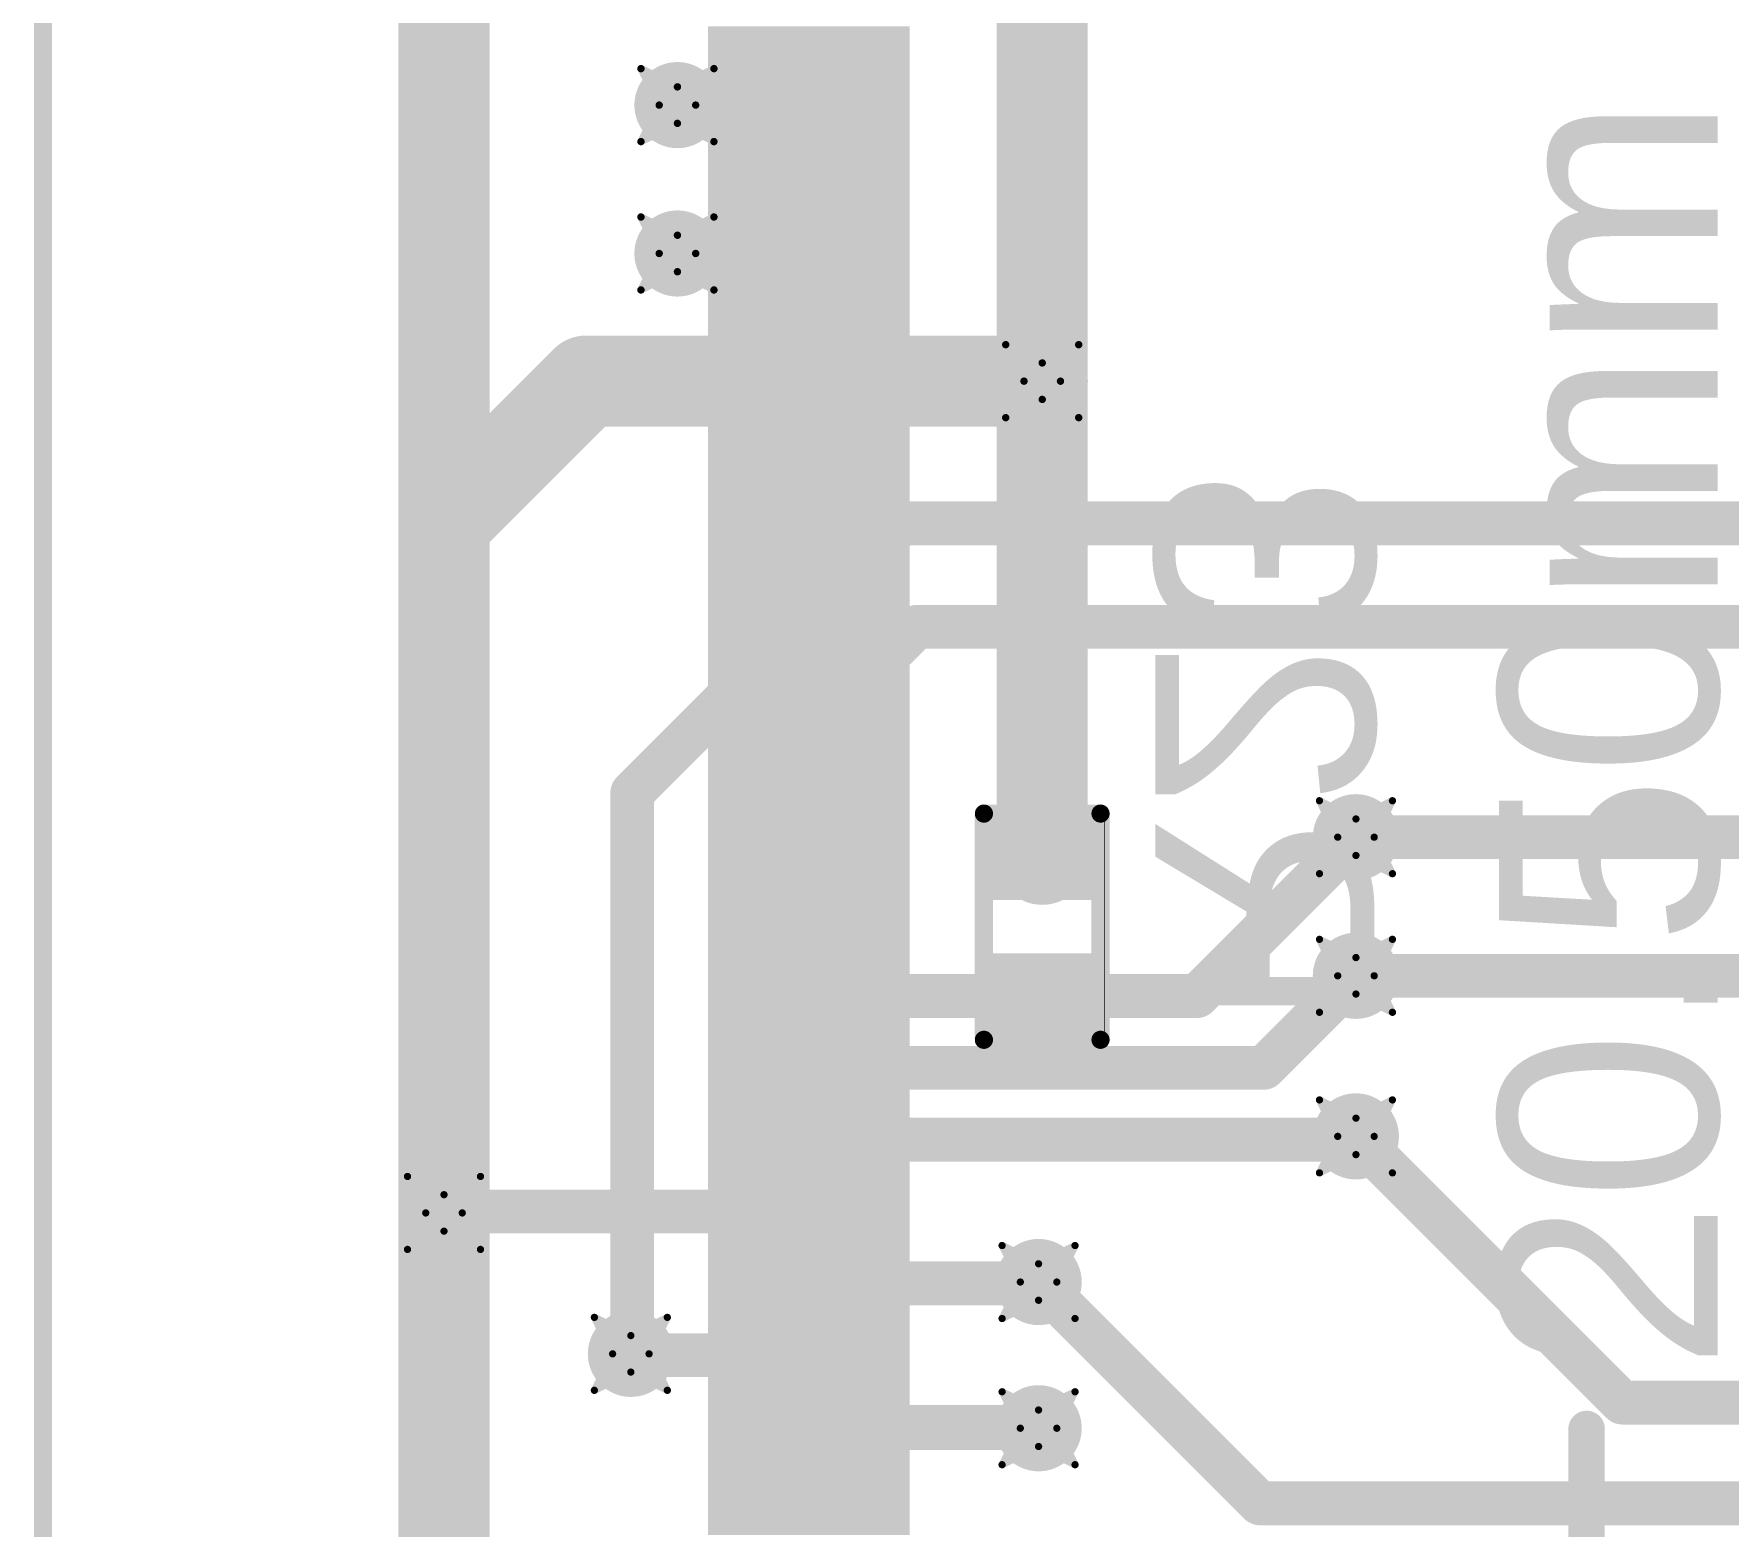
# Model space of a CAD drawing. Header units: inches. Extents: x -11 to 1110, y -7 to 455.
# Drawn here: x 174.59 to 186.39, y 41.36 to 51.74 of the extents above; entities that cross this region are included whole.
import ezdxf

# ---------------------------------------------------------------- set-up
doc = ezdxf.new("R2010")
doc.units = ezdxf.units.IN
for name, color, linetype in [('Bottom Layer', 5, 'Continuous'), ('Bottom Overlay', 54, 'Continuous'), ('Bottom Paste', 16, 'Continuous'), ('Bottom Solder', 6, 'Continuous'), ('Drill Drawing', 1, 'Continuous'), ('Mechanical 1', 6, 'Continuous'), ('Top Layer', 1, 'Continuous'), ('Via Holes', 16, 'Continuous')]:
    doc.layers.add(name, color=color, linetype=linetype)
doc.styles.add('Arial', font='', dxfattribs={"height": 0.2})
doc.styles.get('Arial').set_extended_font_data('Arial')

# ---------------------------------------------------------------- blocks, each defined once
blk = doc.blocks.new('AFC24_S40FIC_00_B_2')
at = {"layer": 'Bottom Layer'}
for points in [[(-6.1, -2.21), (-6.4, -2.21), (-6.4, -1.01), (-6.1, -1.01)], [(-5.6, -2.21), (-5.9, -2.21), (-5.9, -1.01), (-5.6, -1.01)], [(-5.1, -2.21), (-5.4, -2.21), (-5.4, -1.01), (-5.1, -1.01)], [(-4.6, -2.21), (-4.9, -2.21), (-4.9, -1.01), (-4.6, -1.01)], [(-4.1, -2.21), (-4.4, -2.21), (-4.4, -1.01), (-4.1, -1.01)], [(-3.6, -2.21), (-3.9, -2.21), (-3.9, -1.01), (-3.6, -1.01)], [(-3.1, -2.21), (-3.4, -2.21), (-3.4, -1.01), (-3.1, -1.01)], [(-2.6, -2.21), (-2.9, -2.21), (-2.9, -1.01), (-2.6, -1.01)], [(-2.1, -2.21), (-2.4, -2.21), (-2.4, -1.01), (-2.1, -1.01)], [(-1.6, -2.21), (-1.9, -2.21), (-1.9, -1.01), (-1.6, -1.01)], [(-1.1, -2.21), (-1.4, -2.21), (-1.4, -1.01), (-1.1, -1.01)], [(-0.6, -2.21), (-0.9, -2.21), (-0.9, -1.01), (-0.6, -1.01)], [(-0.1, -2.21), (-0.4, -2.21), (-0.4, -1.01), (-0.1, -1.01)], [(0.4, -2.21), (0.1, -2.21), (0.1, -1.01), (0.4, -1.01)], [(0.9, -2.21), (0.6, -2.21), (0.6, -1.01), (0.9, -1.01)], [(1.4, -2.21), (1.1, -2.21), (1.1, -1.01), (1.4, -1.01)], [(1.9, -2.21), (1.6, -2.21), (1.6, -1.01), (1.9, -1.01)], [(2.4, -2.21), (2.1, -2.21), (2.1, -1.01), (2.4, -1.01)], [(2.9, -2.21), (2.6, -2.21), (2.6, -1.01), (2.9, -1.01)], [(3.4, -2.21), (3.1, -2.21), (3.1, -1.01), (3.4, -1.01)], [(3.9, -2.21), (3.6, -2.21), (3.6, -1.01), (3.9, -1.01)]]:
    blk.add_hatch(color=5, dxfattribs=at).paths.add_polyline_path(points)
at = {"layer": 'Bottom Paste'}
for points in [[(-6.1, -2.21), (-6.4, -2.21), (-6.4, -1.01), (-6.1, -1.01)], [(-5.6, -2.21), (-5.9, -2.21), (-5.9, -1.01), (-5.6, -1.01)], [(-5.1, -2.21), (-5.4, -2.21), (-5.4, -1.01), (-5.1, -1.01)], [(-4.6, -2.21), (-4.9, -2.21), (-4.9, -1.01), (-4.6, -1.01)], [(-4.1, -2.21), (-4.4, -2.21), (-4.4, -1.01), (-4.1, -1.01)], [(-3.6, -2.21), (-3.9, -2.21), (-3.9, -1.01), (-3.6, -1.01)], [(-3.1, -2.21), (-3.4, -2.21), (-3.4, -1.01), (-3.1, -1.01)], [(-2.6, -2.21), (-2.9, -2.21), (-2.9, -1.01), (-2.6, -1.01)], [(-2.1, -2.21), (-2.4, -2.21), (-2.4, -1.01), (-2.1, -1.01)], [(-1.6, -2.21), (-1.9, -2.21), (-1.9, -1.01), (-1.6, -1.01)], [(-1.1, -2.21), (-1.4, -2.21), (-1.4, -1.01), (-1.1, -1.01)], [(-0.6, -2.21), (-0.9, -2.21), (-0.9, -1.01), (-0.6, -1.01)], [(-0.1, -2.21), (-0.4, -2.21), (-0.4, -1.01), (-0.1, -1.01)], [(0.4, -2.21), (0.1, -2.21), (0.1, -1.01), (0.4, -1.01)], [(0.9, -2.21), (0.6, -2.21), (0.6, -1.01), (0.9, -1.01)], [(1.4, -2.21), (1.1, -2.21), (1.1, -1.01), (1.4, -1.01)], [(1.9, -2.21), (1.6, -2.21), (1.6, -1.01), (1.9, -1.01)], [(2.4, -2.21), (2.1, -2.21), (2.1, -1.01), (2.4, -1.01)], [(2.9, -2.21), (2.6, -2.21), (2.6, -1.01), (2.9, -1.01)], [(3.4, -2.21), (3.1, -2.21), (3.1, -1.01), (3.4, -1.01)], [(3.9, -2.21), (3.6, -2.21), (3.6, -1.01), (3.9, -1.01)]]:
    blk.add_hatch(color=16, dxfattribs=at).paths.add_polyline_path(points)
at = {"layer": 'Bottom Solder'}
for points in [[(-5.998, -2.312), (-6.502, -2.312), (-6.502, -0.908), (-5.998, -0.908)], [(-5.498, -2.312), (-6.001, -2.312), (-6.001, -0.908), (-5.498, -0.908)], [(-4.998, -2.312), (-5.502, -2.312), (-5.502, -0.908), (-4.998, -0.908)], [(-4.498, -2.312), (-5.002, -2.312), (-5.002, -0.908), (-4.498, -0.908)], [(-3.998, -2.312), (-4.502, -2.312), (-4.502, -0.908), (-3.998, -0.908)], [(-3.498, -2.312), (-4.002, -2.312), (-4.002, -0.908), (-3.498, -0.908)], [(-2.998, -2.312), (-3.502, -2.312), (-3.502, -0.908), (-2.998, -0.908)], [(-2.498, -2.312), (-3.002, -2.312), (-3.002, -0.908), (-2.498, -0.908)], [(-1.998, -2.312), (-2.502, -2.312), (-2.502, -0.908), (-1.998, -0.908)], [(-1.498, -2.312), (-2.002, -2.312), (-2.002, -0.908), (-1.498, -0.908)], [(-0.999, -2.312), (-1.502, -2.312), (-1.502, -0.908), (-0.999, -0.908)], [(-0.498, -2.312), (-1.002, -2.312), (-1.002, -0.908), (-0.498, -0.908)], [(0.001, -2.312), (-0.502, -2.312), (-0.502, -0.908), (0.001, -0.908)], [(0.502, -2.312), (-0.002, -2.312), (-0.002, -0.908), (0.502, -0.908)], [(1.001, -2.312), (0.498, -2.312), (0.498, -0.908), (1.001, -0.908)], [(1.502, -2.312), (0.998, -2.312), (0.998, -0.908), (1.502, -0.908)], [(2.001, -2.312), (1.498, -2.312), (1.498, -0.908), (2.001, -0.908)], [(2.502, -2.312), (1.998, -2.312), (1.998, -0.908), (2.502, -0.908)], [(3.001, -2.312), (2.498, -2.312), (2.498, -0.908), (3.001, -0.908)], [(3.501, -2.312), (2.998, -2.312), (2.998, -0.908), (3.501, -0.908)], [(4.001, -2.312), (3.498, -2.312), (3.498, -0.908), (4.001, -0.908)]]:
    blk.add_hatch(color=6, dxfattribs=at).paths.add_polyline_path(points)
at = {"layer": 'Bottom Overlay'}
blk.add_lwpolyline([(-11.81, 3.723, 0.127, 0.127, 0), (11.8, 3.723, 0.127, 0.127, 0)], format="xyseb", dxfattribs=at)
blk = doc.blocks.new('R___0402_B_10')
at = {"layer": 'Bottom Layer'}
for points in [[(-0.241, 0.318), (-0.241, -0.318), (-0.699, -0.318), (-0.699, 0.318)], [(0.699, 0.318), (0.699, -0.318), (0.241, -0.318), (0.241, 0.318)]]:
    blk.add_hatch(color=5, dxfattribs=at).paths.add_polyline_path(points)
at = {"layer": 'Bottom Paste'}
for points in [[(-0.241, 0.318), (-0.241, -0.318), (-0.699, -0.318), (-0.699, 0.318)], [(0.699, 0.318), (0.699, -0.318), (0.241, -0.318), (0.241, 0.318)]]:
    blk.add_hatch(color=16, dxfattribs=at).paths.add_polyline_path(points)
at = {"layer": 'Bottom Solder'}
for points in [[(-0.186, 0.373), (-0.186, -0.373), (-0.754, -0.373), (-0.754, 0.373)], [(0.754, 0.373), (0.754, -0.373), (0.186, -0.373), (0.186, 0.373)]]:
    blk.add_hatch(color=6, dxfattribs=at).paths.add_polyline_path(points)
at = {"layer": 'Bottom Overlay'}
for points in [[(-0.787, -0.406, 0.127, 0.127, 0), (-0.787, 0.406, 0.127, 0.127, 0)], [(0.787, 0.406, 0.127, 0.127, 0), (-0.787, 0.406, 0.127, 0.127, 0)], [(0.813, 0.432, 0.00323, 0.00323, 0), (-0.813, 0.432, 0.00323, 0.00323, 0)], [(0.787, -0.406, 0.127, 0.127, 0), (0.787, 0.406, 0.127, 0.127, 0)], [(0.787, -0.406, 0.127, 0.127, 0), (-0.787, -0.406, 0.127, 0.127, 0)]]:
    blk.add_lwpolyline(points, format="xyseb", dxfattribs=at)
for points in [[(-0.819, 0.406, 0.0635, 0.0635, 1), (-0.756, 0.406, 0.0635, 0.0635, 1)], [(-0.819, 0.406, 0.0635, 0.0635, 1), (-0.756, 0.406, 0.0635, 0.0635, 1)], [(-0.814, 0.432, 0.00161, 0.00161, 1), (-0.812, 0.432, 0.00161, 0.00161, 1)], [(0.756, 0.406, 0.0635, 0.0635, 1), (0.819, 0.406, 0.0635, 0.0635, 1)], [(0.756, 0.406, 0.0635, 0.0635, 1), (0.819, 0.406, 0.0635, 0.0635, 1)], [(0.812, 0.432, 0.00161, 0.00161, 1), (0.814, 0.432, 0.00161, 0.00161, 1)], [(-0.819, -0.406, 0.0635, 0.0635, 1), (-0.756, -0.406, 0.0635, 0.0635, 1)], [(-0.819, -0.406, 0.0635, 0.0635, 1), (-0.756, -0.406, 0.0635, 0.0635, 1)], [(0.756, -0.406, 0.0635, 0.0635, 1), (0.819, -0.406, 0.0635, 0.0635, 1)], [(0.756, -0.406, 0.0635, 0.0635, 1), (0.819, -0.406, 0.0635, 0.0635, 1)]]:
    blk.add_lwpolyline(points, format="xyseb", close=True, dxfattribs=at)

msp = doc.modelspace()

# ---------------------------------------------------------------- hatches: boundary and pattern name
at = {"layer": 'Bottom Layer'}
h = msp.add_hatch(color=5, dxfattribs=at)
edge = h.paths.add_edge_path()
edge.add_arc((179.07, 51.249), 0.3, 0, 360)
h = msp.add_hatch(color=5, dxfattribs=at)
edge = h.paths.add_edge_path()
edge.add_arc((179.07, 50.216), 0.3, 0, 360)
h = msp.add_hatch(color=5, dxfattribs=at)
edge = h.paths.add_edge_path()
edge.add_arc((181.61, 49.327), 0.3, 0, 360)
h = msp.add_hatch(color=5, dxfattribs=at)
edge = h.paths.add_edge_path()
edge.add_arc((183.794, 46.152), 0.3, 0, 360)
h = msp.add_hatch(color=5, dxfattribs=at)
edge = h.paths.add_edge_path()
edge.add_arc((183.794, 45.187), 0.3, 0, 360)
h = msp.add_hatch(color=5, dxfattribs=at)
edge = h.paths.add_edge_path()
edge.add_arc((183.794, 44.069), 0.3, 0, 360)
h = msp.add_hatch(color=5, dxfattribs=at)
edge = h.paths.add_edge_path()
edge.add_arc((177.444, 43.536), 0.3, 0, 360)
h = msp.add_hatch(color=5, dxfattribs=at)
edge = h.paths.add_edge_path()
edge.add_arc((181.585, 43.055), 0.3, 0, 360)
h = msp.add_hatch(color=5, dxfattribs=at)
edge = h.paths.add_edge_path()
edge.add_arc((178.746, 42.555), 0.3, 0, 360)
h = msp.add_hatch(color=5, dxfattribs=at)
edge = h.paths.add_edge_path()
edge.add_arc((181.585, 42.037), 0.3, 0, 360)
at = {"layer": 'Top Layer'}
h = msp.add_hatch(color=1, dxfattribs=at)
edge = h.paths.add_edge_path()
edge.add_arc((179.07, 51.249), 0.3, 0, 360)
h = msp.add_hatch(color=1, dxfattribs=at)
edge = h.paths.add_edge_path()
edge.add_arc((179.07, 50.216), 0.3, 0, 360)
h = msp.add_hatch(color=1, dxfattribs=at)
edge = h.paths.add_edge_path()
edge.add_arc((181.61, 49.327), 0.3, 0, 360)
h = msp.add_hatch(color=1, dxfattribs=at)
edge = h.paths.add_edge_path()
edge.add_arc((183.794, 46.152), 0.3, 0, 360)
h = msp.add_hatch(color=1, dxfattribs=at)
edge = h.paths.add_edge_path()
edge.add_arc((183.794, 45.187), 0.3, 0, 360)
h = msp.add_hatch(color=1, dxfattribs=at)
edge = h.paths.add_edge_path()
edge.add_arc((183.794, 44.069), 0.3, 0, 360)
h = msp.add_hatch(color=1, dxfattribs=at)
edge = h.paths.add_edge_path()
edge.add_arc((177.444, 43.536), 0.3, 0, 360)
h = msp.add_hatch(color=1, dxfattribs=at)
edge = h.paths.add_edge_path()
edge.add_arc((181.585, 43.055), 0.3, 0, 360)
h = msp.add_hatch(color=1, dxfattribs=at)
edge = h.paths.add_edge_path()
edge.add_arc((178.746, 42.555), 0.3, 0, 360)
h = msp.add_hatch(color=1, dxfattribs=at)
edge = h.paths.add_edge_path()
edge.add_arc((181.585, 42.037), 0.3, 0, 360)
at = {"layer": 'Via Holes'}
h = msp.add_hatch(color=7, dxfattribs=at)
edge = h.paths.add_edge_path()
edge.add_arc((179.07, 51.249), 0.15, 0, 360)
h = msp.add_hatch(color=7, dxfattribs=at)
edge = h.paths.add_edge_path()
edge.add_arc((179.07, 50.216), 0.15, 0, 360)
h = msp.add_hatch(color=7, dxfattribs=at)
edge = h.paths.add_edge_path()
edge.add_arc((181.61, 49.327), 0.15, 0, 360)
h = msp.add_hatch(color=7, dxfattribs=at)
edge = h.paths.add_edge_path()
edge.add_arc((183.794, 46.152), 0.15, 0, 360)
h = msp.add_hatch(color=7, dxfattribs=at)
edge = h.paths.add_edge_path()
edge.add_arc((183.794, 45.187), 0.15, 0, 360)
h = msp.add_hatch(color=7, dxfattribs=at)
edge = h.paths.add_edge_path()
edge.add_arc((183.794, 44.069), 0.15, 0, 360)
h = msp.add_hatch(color=7, dxfattribs=at)
edge = h.paths.add_edge_path()
edge.add_arc((177.444, 43.536), 0.15, 0, 360)
h = msp.add_hatch(color=7, dxfattribs=at)
edge = h.paths.add_edge_path()
edge.add_arc((181.585, 43.055), 0.15, 0, 360)
h = msp.add_hatch(color=7, dxfattribs=at)
edge = h.paths.add_edge_path()
edge.add_arc((178.746, 42.555), 0.15, 0, 360)
h = msp.add_hatch(color=7, dxfattribs=at)
edge = h.paths.add_edge_path()
edge.add_arc((181.585, 42.037), 0.15, 0, 360)

# ---------------------------------------------------------------- linework, layer by layer
at = {"layer": 'Bottom Layer'}
for points in [[(181.61, 49.327, 0.635, 0.635, 0), (181.61, 53.873, 0.635, 0.635, 0)], [(181.61, 45.999, 0.635, 0.635, 0), (181.61, 49.327, 0.635, 0.635, 0)], [(182.688, 45.046, 0.305, 0.305, 0), (183.794, 46.152, 0.305, 0.305, 0)], [(183.154, 44.546, 0.305, 0.305, 0), (183.794, 45.187, 0.305, 0.305, 0)], [(179.985, 45.046, 0.305, 0.305, 0), (182.688, 45.046, 0.305, 0.305, 0)], [(179.985, 44.546, 0.305, 0.305, 0), (183.154, 44.546, 0.305, 0.305, 0)], [(179.985, 44.046, 0.305, 0.305, 0), (183.771, 44.046, 0.305, 0.305, 0)], [(183.771, 44.046, 0.305, 0.305, 0), (183.794, 44.069, 0.305, 0.305, 0)], [(177.419, 43.536, 0.305, 0.305, 0), (177.429, 43.546, 0.305, 0.305, 0)], [(177.419, 43.536, 0.305, 0.305, 0), (177.444, 43.536, 0.305, 0.305, 0)], [(177.429, 43.546, 0.305, 0.305, 0), (180.165, 43.546, 0.305, 0.305, 0)], [(179.985, 43.046, 0.305, 0.305, 0), (181.575, 43.046, 0.305, 0.305, 0)], [(178.755, 42.546, 0.305, 0.305, 0), (180.165, 42.546, 0.305, 0.305, 0)], [(179.985, 42.046, 0.305, 0.305, 0), (181.575, 42.046, 0.305, 0.305, 0)], [(181.575, 42.046, 0.305, 0.305, 0), (181.585, 42.037, 0.305, 0.305, 0)]]:
    msp.add_lwpolyline(points, format="xyseb", dxfattribs=at)
for points in [[(181.451, 49.327, 0.318, 0.318, 1), (181.769, 49.327, 0.318, 0.318, 1)], [(181.451, 49.327, 0.318, 0.318, 1), (181.769, 49.327, 0.318, 0.318, 1)], [(181.451, 45.999, 0.318, 0.318, 1), (181.769, 45.999, 0.318, 0.318, 1)], [(183.718, 46.152, 0.152, 0.152, 1), (183.871, 46.152, 0.152, 0.152, 1)], [(183.718, 45.187, 0.152, 0.152, 1), (183.871, 45.187, 0.152, 0.152, 1)], [(179.909, 45.046, 0.152, 0.152, 1), (180.061, 45.046, 0.152, 0.152, 1)], [(182.612, 45.046, 0.152, 0.152, 1), (182.765, 45.046, 0.152, 0.152, 1)], [(182.612, 45.046, 0.152, 0.152, 1), (182.765, 45.046, 0.152, 0.152, 1)], [(179.909, 44.546, 0.152, 0.152, 1), (180.061, 44.546, 0.152, 0.152, 1)], [(183.078, 44.546, 0.152, 0.152, 1), (183.23, 44.546, 0.152, 0.152, 1)], [(183.078, 44.546, 0.152, 0.152, 1), (183.23, 44.546, 0.152, 0.152, 1)], [(179.909, 44.046, 0.152, 0.152, 1), (180.061, 44.046, 0.152, 0.152, 1)], [(183.695, 44.046, 0.152, 0.152, 1), (183.847, 44.046, 0.152, 0.152, 1)], [(183.695, 44.046, 0.152, 0.152, 1), (183.847, 44.046, 0.152, 0.152, 1)], [(183.718, 44.069, 0.152, 0.152, 1), (183.871, 44.069, 0.152, 0.152, 1)], [(177.343, 43.536, 0.152, 0.152, 1), (177.495, 43.536, 0.152, 0.152, 1)], [(177.343, 43.536, 0.152, 0.152, 1), (177.495, 43.536, 0.152, 0.152, 1)], [(177.353, 43.546, 0.152, 0.152, 1), (177.506, 43.546, 0.152, 0.152, 1)], [(177.353, 43.546, 0.152, 0.152, 1), (177.506, 43.546, 0.152, 0.152, 1)], [(177.368, 43.536, 0.152, 0.152, 1), (177.521, 43.536, 0.152, 0.152, 1)], [(180.089, 43.546, 0.152, 0.152, 1), (180.241, 43.546, 0.152, 0.152, 1)], [(179.909, 43.046, 0.152, 0.152, 1), (180.061, 43.046, 0.152, 0.152, 1)], [(181.499, 43.046, 0.152, 0.152, 1), (181.652, 43.046, 0.152, 0.152, 1)], [(178.679, 42.546, 0.152, 0.152, 1), (178.831, 42.546, 0.152, 0.152, 1)], [(180.089, 42.546, 0.152, 0.152, 1), (180.241, 42.546, 0.152, 0.152, 1)], [(179.909, 42.046, 0.152, 0.152, 1), (180.061, 42.046, 0.152, 0.152, 1)], [(181.499, 42.046, 0.152, 0.152, 1), (181.652, 42.046, 0.152, 0.152, 1)], [(181.499, 42.046, 0.152, 0.152, 1), (181.652, 42.046, 0.152, 0.152, 1)], [(181.508, 42.037, 0.152, 0.152, 1), (181.661, 42.037, 0.152, 0.152, 1)]]:
    msp.add_lwpolyline(points, format="xyseb", close=True, dxfattribs=at)
at = {"layer": 'Drill Drawing'}
for points in [[(178.816, 51.503, 0.0508, 0.0508, 0), (179.07, 51.376, 0.0508, 0.0508, 0)], [(178.816, 51.503, 0.0508, 0.0508, 0), (178.943, 51.249, 0.0508, 0.0508, 0)], [(179.07, 51.376, 0.0508, 0.0508, 0), (179.324, 51.503, 0.0508, 0.0508, 0)], [(179.197, 51.249, 0.0508, 0.0508, 0), (179.324, 51.503, 0.0508, 0.0508, 0)], [(178.816, 50.995, 0.0508, 0.0508, 0), (178.943, 51.249, 0.0508, 0.0508, 0)], [(179.197, 51.249, 0.0508, 0.0508, 0), (179.324, 50.995, 0.0508, 0.0508, 0)], [(178.816, 50.995, 0.0508, 0.0508, 0), (179.07, 51.122, 0.0508, 0.0508, 0)], [(179.07, 51.122, 0.0508, 0.0508, 0), (179.324, 50.995, 0.0508, 0.0508, 0)], [(178.816, 50.47, 0.0508, 0.0508, 0), (179.07, 50.343, 0.0508, 0.0508, 0)], [(178.816, 50.47, 0.0508, 0.0508, 0), (178.943, 50.216, 0.0508, 0.0508, 0)], [(179.07, 50.343, 0.0508, 0.0508, 0), (179.324, 50.47, 0.0508, 0.0508, 0)], [(179.197, 50.216, 0.0508, 0.0508, 0), (179.324, 50.47, 0.0508, 0.0508, 0)], [(178.816, 49.962, 0.0508, 0.0508, 0), (178.943, 50.216, 0.0508, 0.0508, 0)], [(179.197, 50.216, 0.0508, 0.0508, 0), (179.324, 49.962, 0.0508, 0.0508, 0)], [(178.816, 49.962, 0.0508, 0.0508, 0), (179.07, 50.089, 0.0508, 0.0508, 0)], [(179.07, 50.089, 0.0508, 0.0508, 0), (179.324, 49.962, 0.0508, 0.0508, 0)], [(181.356, 49.581, 0.0508, 0.0508, 0), (181.61, 49.454, 0.0508, 0.0508, 0)], [(181.356, 49.581, 0.0508, 0.0508, 0), (181.483, 49.327, 0.0508, 0.0508, 0)], [(181.61, 49.454, 0.0508, 0.0508, 0), (181.864, 49.581, 0.0508, 0.0508, 0)], [(181.737, 49.327, 0.0508, 0.0508, 0), (181.864, 49.581, 0.0508, 0.0508, 0)], [(181.356, 49.073, 0.0508, 0.0508, 0), (181.483, 49.327, 0.0508, 0.0508, 0)], [(181.737, 49.327, 0.0508, 0.0508, 0), (181.864, 49.073, 0.0508, 0.0508, 0)], [(181.356, 49.073, 0.0508, 0.0508, 0), (181.61, 49.2, 0.0508, 0.0508, 0)], [(181.61, 49.2, 0.0508, 0.0508, 0), (181.864, 49.073, 0.0508, 0.0508, 0)], [(183.54, 46.406, 0.0508, 0.0508, 0), (183.794, 46.279, 0.0508, 0.0508, 0)], [(183.54, 46.406, 0.0508, 0.0508, 0), (183.667, 46.152, 0.0508, 0.0508, 0)], [(183.794, 46.279, 0.0508, 0.0508, 0), (184.048, 46.406, 0.0508, 0.0508, 0)], [(183.921, 46.152, 0.0508, 0.0508, 0), (184.048, 46.406, 0.0508, 0.0508, 0)], [(183.54, 45.898, 0.0508, 0.0508, 0), (183.667, 46.152, 0.0508, 0.0508, 0)], [(183.921, 46.152, 0.0508, 0.0508, 0), (184.048, 45.898, 0.0508, 0.0508, 0)], [(183.54, 45.898, 0.0508, 0.0508, 0), (183.794, 46.025, 0.0508, 0.0508, 0)], [(183.794, 46.025, 0.0508, 0.0508, 0), (184.048, 45.898, 0.0508, 0.0508, 0)], [(183.54, 45.441, 0.0508, 0.0508, 0), (183.794, 45.314, 0.0508, 0.0508, 0)], [(183.54, 45.441, 0.0508, 0.0508, 0), (183.667, 45.187, 0.0508, 0.0508, 0)], [(183.794, 45.314, 0.0508, 0.0508, 0), (184.048, 45.441, 0.0508, 0.0508, 0)], [(183.921, 45.187, 0.0508, 0.0508, 0), (184.048, 45.441, 0.0508, 0.0508, 0)], [(183.54, 44.933, 0.0508, 0.0508, 0), (183.667, 45.187, 0.0508, 0.0508, 0)], [(183.921, 45.187, 0.0508, 0.0508, 0), (184.048, 44.933, 0.0508, 0.0508, 0)], [(183.54, 44.933, 0.0508, 0.0508, 0), (183.794, 45.06, 0.0508, 0.0508, 0)], [(183.794, 45.06, 0.0508, 0.0508, 0), (184.048, 44.933, 0.0508, 0.0508, 0)], [(183.54, 44.323, 0.0508, 0.0508, 0), (183.794, 44.196, 0.0508, 0.0508, 0)], [(183.54, 44.323, 0.0508, 0.0508, 0), (183.667, 44.069, 0.0508, 0.0508, 0)], [(183.794, 44.196, 0.0508, 0.0508, 0), (184.048, 44.323, 0.0508, 0.0508, 0)], [(183.921, 44.069, 0.0508, 0.0508, 0), (184.048, 44.323, 0.0508, 0.0508, 0)], [(183.54, 43.815, 0.0508, 0.0508, 0), (183.667, 44.069, 0.0508, 0.0508, 0)], [(183.921, 44.069, 0.0508, 0.0508, 0), (184.048, 43.815, 0.0508, 0.0508, 0)], [(183.54, 43.815, 0.0508, 0.0508, 0), (183.794, 43.942, 0.0508, 0.0508, 0)], [(183.794, 43.942, 0.0508, 0.0508, 0), (184.048, 43.815, 0.0508, 0.0508, 0)], [(177.19, 43.79, 0.0508, 0.0508, 0), (177.444, 43.663, 0.0508, 0.0508, 0)], [(177.19, 43.79, 0.0508, 0.0508, 0), (177.317, 43.536, 0.0508, 0.0508, 0)], [(177.444, 43.663, 0.0508, 0.0508, 0), (177.698, 43.79, 0.0508, 0.0508, 0)], [(177.571, 43.536, 0.0508, 0.0508, 0), (177.698, 43.79, 0.0508, 0.0508, 0)], [(177.19, 43.282, 0.0508, 0.0508, 0), (177.317, 43.536, 0.0508, 0.0508, 0)], [(177.571, 43.536, 0.0508, 0.0508, 0), (177.698, 43.282, 0.0508, 0.0508, 0)], [(177.19, 43.282, 0.0508, 0.0508, 0), (177.444, 43.409, 0.0508, 0.0508, 0)], [(177.444, 43.409, 0.0508, 0.0508, 0), (177.698, 43.282, 0.0508, 0.0508, 0)], [(181.331, 43.309, 0.0508, 0.0508, 0), (181.585, 43.182, 0.0508, 0.0508, 0)], [(181.331, 43.309, 0.0508, 0.0508, 0), (181.458, 43.055, 0.0508, 0.0508, 0)], [(181.585, 43.182, 0.0508, 0.0508, 0), (181.839, 43.309, 0.0508, 0.0508, 0)], [(181.712, 43.055, 0.0508, 0.0508, 0), (181.839, 43.309, 0.0508, 0.0508, 0)], [(181.331, 42.801, 0.0508, 0.0508, 0), (181.458, 43.055, 0.0508, 0.0508, 0)], [(181.712, 43.055, 0.0508, 0.0508, 0), (181.839, 42.801, 0.0508, 0.0508, 0)], [(181.331, 42.801, 0.0508, 0.0508, 0), (181.585, 42.928, 0.0508, 0.0508, 0)], [(181.585, 42.928, 0.0508, 0.0508, 0), (181.839, 42.801, 0.0508, 0.0508, 0)], [(178.492, 42.809, 0.0508, 0.0508, 0), (178.746, 42.682, 0.0508, 0.0508, 0)], [(178.492, 42.809, 0.0508, 0.0508, 0), (178.619, 42.555, 0.0508, 0.0508, 0)], [(178.746, 42.682, 0.0508, 0.0508, 0), (179, 42.809, 0.0508, 0.0508, 0)], [(178.873, 42.555, 0.0508, 0.0508, 0), (179, 42.809, 0.0508, 0.0508, 0)], [(178.492, 42.301, 0.0508, 0.0508, 0), (178.619, 42.555, 0.0508, 0.0508, 0)], [(178.873, 42.555, 0.0508, 0.0508, 0), (179, 42.301, 0.0508, 0.0508, 0)], [(178.492, 42.301, 0.0508, 0.0508, 0), (178.746, 42.428, 0.0508, 0.0508, 0)], [(178.746, 42.428, 0.0508, 0.0508, 0), (179, 42.301, 0.0508, 0.0508, 0)], [(181.331, 42.291, 0.0508, 0.0508, 0), (181.585, 42.164, 0.0508, 0.0508, 0)], [(181.331, 42.291, 0.0508, 0.0508, 0), (181.458, 42.037, 0.0508, 0.0508, 0)], [(181.585, 42.164, 0.0508, 0.0508, 0), (181.839, 42.291, 0.0508, 0.0508, 0)], [(181.712, 42.037, 0.0508, 0.0508, 0), (181.839, 42.291, 0.0508, 0.0508, 0)], [(181.331, 41.783, 0.0508, 0.0508, 0), (181.458, 42.037, 0.0508, 0.0508, 0)], [(181.712, 42.037, 0.0508, 0.0508, 0), (181.839, 41.783, 0.0508, 0.0508, 0)], [(181.331, 41.783, 0.0508, 0.0508, 0), (181.585, 41.91, 0.0508, 0.0508, 0)], [(181.585, 41.91, 0.0508, 0.0508, 0), (181.839, 41.783, 0.0508, 0.0508, 0)]]:
    msp.add_lwpolyline(points, format="xyseb", dxfattribs=at)
for points in [[(178.803, 51.503, 0.0254, 0.0254, 1), (178.829, 51.503, 0.0254, 0.0254, 1)], [(178.803, 51.503, 0.0254, 0.0254, 1), (178.829, 51.503, 0.0254, 0.0254, 1)], [(179.311, 51.503, 0.0254, 0.0254, 1), (179.337, 51.503, 0.0254, 0.0254, 1)], [(179.311, 51.503, 0.0254, 0.0254, 1), (179.337, 51.503, 0.0254, 0.0254, 1)], [(179.057, 51.376, 0.0254, 0.0254, 1), (179.083, 51.376, 0.0254, 0.0254, 1)], [(179.057, 51.376, 0.0254, 0.0254, 1), (179.083, 51.376, 0.0254, 0.0254, 1)], [(178.93, 51.249, 0.0254, 0.0254, 1), (178.956, 51.249, 0.0254, 0.0254, 1)], [(178.93, 51.249, 0.0254, 0.0254, 1), (178.956, 51.249, 0.0254, 0.0254, 1)], [(179.184, 51.249, 0.0254, 0.0254, 1), (179.21, 51.249, 0.0254, 0.0254, 1)], [(179.184, 51.249, 0.0254, 0.0254, 1), (179.21, 51.249, 0.0254, 0.0254, 1)], [(179.057, 51.122, 0.0254, 0.0254, 1), (179.083, 51.122, 0.0254, 0.0254, 1)], [(179.057, 51.122, 0.0254, 0.0254, 1), (179.083, 51.122, 0.0254, 0.0254, 1)], [(178.803, 50.995, 0.0254, 0.0254, 1), (178.829, 50.995, 0.0254, 0.0254, 1)], [(178.803, 50.995, 0.0254, 0.0254, 1), (178.829, 50.995, 0.0254, 0.0254, 1)], [(179.311, 50.995, 0.0254, 0.0254, 1), (179.337, 50.995, 0.0254, 0.0254, 1)], [(179.311, 50.995, 0.0254, 0.0254, 1), (179.337, 50.995, 0.0254, 0.0254, 1)], [(178.803, 50.47, 0.0254, 0.0254, 1), (178.829, 50.47, 0.0254, 0.0254, 1)], [(178.803, 50.47, 0.0254, 0.0254, 1), (178.829, 50.47, 0.0254, 0.0254, 1)], [(179.311, 50.47, 0.0254, 0.0254, 1), (179.337, 50.47, 0.0254, 0.0254, 1)], [(179.311, 50.47, 0.0254, 0.0254, 1), (179.337, 50.47, 0.0254, 0.0254, 1)], [(179.057, 50.343, 0.0254, 0.0254, 1), (179.083, 50.343, 0.0254, 0.0254, 1)], [(179.057, 50.343, 0.0254, 0.0254, 1), (179.083, 50.343, 0.0254, 0.0254, 1)], [(178.93, 50.216, 0.0254, 0.0254, 1), (178.956, 50.216, 0.0254, 0.0254, 1)], [(178.93, 50.216, 0.0254, 0.0254, 1), (178.956, 50.216, 0.0254, 0.0254, 1)], [(179.184, 50.216, 0.0254, 0.0254, 1), (179.21, 50.216, 0.0254, 0.0254, 1)], [(179.184, 50.216, 0.0254, 0.0254, 1), (179.21, 50.216, 0.0254, 0.0254, 1)], [(179.057, 50.089, 0.0254, 0.0254, 1), (179.083, 50.089, 0.0254, 0.0254, 1)], [(179.057, 50.089, 0.0254, 0.0254, 1), (179.083, 50.089, 0.0254, 0.0254, 1)], [(178.803, 49.962, 0.0254, 0.0254, 1), (178.829, 49.962, 0.0254, 0.0254, 1)], [(178.803, 49.962, 0.0254, 0.0254, 1), (178.829, 49.962, 0.0254, 0.0254, 1)], [(179.311, 49.962, 0.0254, 0.0254, 1), (179.337, 49.962, 0.0254, 0.0254, 1)], [(179.311, 49.962, 0.0254, 0.0254, 1), (179.337, 49.962, 0.0254, 0.0254, 1)], [(181.343, 49.581, 0.0254, 0.0254, 1), (181.369, 49.581, 0.0254, 0.0254, 1)], [(181.343, 49.581, 0.0254, 0.0254, 1), (181.369, 49.581, 0.0254, 0.0254, 1)], [(181.851, 49.581, 0.0254, 0.0254, 1), (181.877, 49.581, 0.0254, 0.0254, 1)], [(181.851, 49.581, 0.0254, 0.0254, 1), (181.877, 49.581, 0.0254, 0.0254, 1)], [(181.597, 49.454, 0.0254, 0.0254, 1), (181.623, 49.454, 0.0254, 0.0254, 1)], [(181.597, 49.454, 0.0254, 0.0254, 1), (181.623, 49.454, 0.0254, 0.0254, 1)], [(181.47, 49.327, 0.0254, 0.0254, 1), (181.496, 49.327, 0.0254, 0.0254, 1)], [(181.47, 49.327, 0.0254, 0.0254, 1), (181.496, 49.327, 0.0254, 0.0254, 1)], [(181.724, 49.327, 0.0254, 0.0254, 1), (181.75, 49.327, 0.0254, 0.0254, 1)], [(181.724, 49.327, 0.0254, 0.0254, 1), (181.75, 49.327, 0.0254, 0.0254, 1)], [(181.597, 49.2, 0.0254, 0.0254, 1), (181.623, 49.2, 0.0254, 0.0254, 1)], [(181.597, 49.2, 0.0254, 0.0254, 1), (181.623, 49.2, 0.0254, 0.0254, 1)], [(181.343, 49.073, 0.0254, 0.0254, 1), (181.369, 49.073, 0.0254, 0.0254, 1)], [(181.343, 49.073, 0.0254, 0.0254, 1), (181.369, 49.073, 0.0254, 0.0254, 1)], [(181.851, 49.073, 0.0254, 0.0254, 1), (181.877, 49.073, 0.0254, 0.0254, 1)], [(181.851, 49.073, 0.0254, 0.0254, 1), (181.877, 49.073, 0.0254, 0.0254, 1)], [(183.528, 46.406, 0.0254, 0.0254, 1), (183.553, 46.406, 0.0254, 0.0254, 1)], [(183.528, 46.406, 0.0254, 0.0254, 1), (183.553, 46.406, 0.0254, 0.0254, 1)], [(184.036, 46.406, 0.0254, 0.0254, 1), (184.061, 46.406, 0.0254, 0.0254, 1)], [(184.036, 46.406, 0.0254, 0.0254, 1), (184.061, 46.406, 0.0254, 0.0254, 1)], [(183.782, 46.279, 0.0254, 0.0254, 1), (183.807, 46.279, 0.0254, 0.0254, 1)], [(183.782, 46.279, 0.0254, 0.0254, 1), (183.807, 46.279, 0.0254, 0.0254, 1)], [(183.655, 46.152, 0.0254, 0.0254, 1), (183.68, 46.152, 0.0254, 0.0254, 1)], [(183.655, 46.152, 0.0254, 0.0254, 1), (183.68, 46.152, 0.0254, 0.0254, 1)], [(183.909, 46.152, 0.0254, 0.0254, 1), (183.934, 46.152, 0.0254, 0.0254, 1)], [(183.909, 46.152, 0.0254, 0.0254, 1), (183.934, 46.152, 0.0254, 0.0254, 1)], [(183.782, 46.025, 0.0254, 0.0254, 1), (183.807, 46.025, 0.0254, 0.0254, 1)], [(183.782, 46.025, 0.0254, 0.0254, 1), (183.807, 46.025, 0.0254, 0.0254, 1)], [(183.528, 45.898, 0.0254, 0.0254, 1), (183.553, 45.898, 0.0254, 0.0254, 1)], [(183.528, 45.898, 0.0254, 0.0254, 1), (183.553, 45.898, 0.0254, 0.0254, 1)], [(184.036, 45.898, 0.0254, 0.0254, 1), (184.061, 45.898, 0.0254, 0.0254, 1)], [(184.036, 45.898, 0.0254, 0.0254, 1), (184.061, 45.898, 0.0254, 0.0254, 1)], [(183.528, 45.441, 0.0254, 0.0254, 1), (183.553, 45.441, 0.0254, 0.0254, 1)], [(183.528, 45.441, 0.0254, 0.0254, 1), (183.553, 45.441, 0.0254, 0.0254, 1)], [(184.036, 45.441, 0.0254, 0.0254, 1), (184.061, 45.441, 0.0254, 0.0254, 1)], [(184.036, 45.441, 0.0254, 0.0254, 1), (184.061, 45.441, 0.0254, 0.0254, 1)], [(183.782, 45.314, 0.0254, 0.0254, 1), (183.807, 45.314, 0.0254, 0.0254, 1)], [(183.782, 45.314, 0.0254, 0.0254, 1), (183.807, 45.314, 0.0254, 0.0254, 1)], [(183.655, 45.187, 0.0254, 0.0254, 1), (183.68, 45.187, 0.0254, 0.0254, 1)], [(183.655, 45.187, 0.0254, 0.0254, 1), (183.68, 45.187, 0.0254, 0.0254, 1)], [(183.909, 45.187, 0.0254, 0.0254, 1), (183.934, 45.187, 0.0254, 0.0254, 1)], [(183.909, 45.187, 0.0254, 0.0254, 1), (183.934, 45.187, 0.0254, 0.0254, 1)], [(183.782, 45.06, 0.0254, 0.0254, 1), (183.807, 45.06, 0.0254, 0.0254, 1)], [(183.782, 45.06, 0.0254, 0.0254, 1), (183.807, 45.06, 0.0254, 0.0254, 1)], [(183.528, 44.933, 0.0254, 0.0254, 1), (183.553, 44.933, 0.0254, 0.0254, 1)], [(183.528, 44.933, 0.0254, 0.0254, 1), (183.553, 44.933, 0.0254, 0.0254, 1)], [(184.036, 44.933, 0.0254, 0.0254, 1), (184.061, 44.933, 0.0254, 0.0254, 1)], [(184.036, 44.933, 0.0254, 0.0254, 1), (184.061, 44.933, 0.0254, 0.0254, 1)], [(183.528, 44.323, 0.0254, 0.0254, 1), (183.553, 44.323, 0.0254, 0.0254, 1)], [(183.528, 44.323, 0.0254, 0.0254, 1), (183.553, 44.323, 0.0254, 0.0254, 1)], [(184.036, 44.323, 0.0254, 0.0254, 1), (184.061, 44.323, 0.0254, 0.0254, 1)], [(184.036, 44.323, 0.0254, 0.0254, 1), (184.061, 44.323, 0.0254, 0.0254, 1)], [(183.782, 44.196, 0.0254, 0.0254, 1), (183.807, 44.196, 0.0254, 0.0254, 1)], [(183.782, 44.196, 0.0254, 0.0254, 1), (183.807, 44.196, 0.0254, 0.0254, 1)], [(183.655, 44.069, 0.0254, 0.0254, 1), (183.68, 44.069, 0.0254, 0.0254, 1)], [(183.655, 44.069, 0.0254, 0.0254, 1), (183.68, 44.069, 0.0254, 0.0254, 1)], [(183.909, 44.069, 0.0254, 0.0254, 1), (183.934, 44.069, 0.0254, 0.0254, 1)], [(183.909, 44.069, 0.0254, 0.0254, 1), (183.934, 44.069, 0.0254, 0.0254, 1)], [(183.782, 43.942, 0.0254, 0.0254, 1), (183.807, 43.942, 0.0254, 0.0254, 1)], [(183.782, 43.942, 0.0254, 0.0254, 1), (183.807, 43.942, 0.0254, 0.0254, 1)], [(177.178, 43.79, 0.0254, 0.0254, 1), (177.203, 43.79, 0.0254, 0.0254, 1)], [(177.178, 43.79, 0.0254, 0.0254, 1), (177.203, 43.79, 0.0254, 0.0254, 1)], [(177.686, 43.79, 0.0254, 0.0254, 1), (177.711, 43.79, 0.0254, 0.0254, 1)], [(177.686, 43.79, 0.0254, 0.0254, 1), (177.711, 43.79, 0.0254, 0.0254, 1)], [(183.528, 43.815, 0.0254, 0.0254, 1), (183.553, 43.815, 0.0254, 0.0254, 1)], [(183.528, 43.815, 0.0254, 0.0254, 1), (183.553, 43.815, 0.0254, 0.0254, 1)], [(184.036, 43.815, 0.0254, 0.0254, 1), (184.061, 43.815, 0.0254, 0.0254, 1)], [(184.036, 43.815, 0.0254, 0.0254, 1), (184.061, 43.815, 0.0254, 0.0254, 1)], [(177.432, 43.663, 0.0254, 0.0254, 1), (177.457, 43.663, 0.0254, 0.0254, 1)], [(177.432, 43.663, 0.0254, 0.0254, 1), (177.457, 43.663, 0.0254, 0.0254, 1)], [(177.305, 43.536, 0.0254, 0.0254, 1), (177.33, 43.536, 0.0254, 0.0254, 1)], [(177.305, 43.536, 0.0254, 0.0254, 1), (177.33, 43.536, 0.0254, 0.0254, 1)], [(177.559, 43.536, 0.0254, 0.0254, 1), (177.584, 43.536, 0.0254, 0.0254, 1)], [(177.559, 43.536, 0.0254, 0.0254, 1), (177.584, 43.536, 0.0254, 0.0254, 1)], [(177.432, 43.409, 0.0254, 0.0254, 1), (177.457, 43.409, 0.0254, 0.0254, 1)], [(177.432, 43.409, 0.0254, 0.0254, 1), (177.457, 43.409, 0.0254, 0.0254, 1)], [(177.178, 43.282, 0.0254, 0.0254, 1), (177.203, 43.282, 0.0254, 0.0254, 1)], [(177.178, 43.282, 0.0254, 0.0254, 1), (177.203, 43.282, 0.0254, 0.0254, 1)], [(177.686, 43.282, 0.0254, 0.0254, 1), (177.711, 43.282, 0.0254, 0.0254, 1)], [(177.686, 43.282, 0.0254, 0.0254, 1), (177.711, 43.282, 0.0254, 0.0254, 1)], [(181.318, 43.309, 0.0254, 0.0254, 1), (181.343, 43.309, 0.0254, 0.0254, 1)], [(181.318, 43.309, 0.0254, 0.0254, 1), (181.343, 43.309, 0.0254, 0.0254, 1)], [(181.826, 43.309, 0.0254, 0.0254, 1), (181.851, 43.309, 0.0254, 0.0254, 1)], [(181.826, 43.309, 0.0254, 0.0254, 1), (181.851, 43.309, 0.0254, 0.0254, 1)], [(181.572, 43.182, 0.0254, 0.0254, 1), (181.597, 43.182, 0.0254, 0.0254, 1)], [(181.572, 43.182, 0.0254, 0.0254, 1), (181.597, 43.182, 0.0254, 0.0254, 1)], [(181.445, 43.055, 0.0254, 0.0254, 1), (181.47, 43.055, 0.0254, 0.0254, 1)], [(181.445, 43.055, 0.0254, 0.0254, 1), (181.47, 43.055, 0.0254, 0.0254, 1)], [(181.699, 43.055, 0.0254, 0.0254, 1), (181.724, 43.055, 0.0254, 0.0254, 1)], [(181.699, 43.055, 0.0254, 0.0254, 1), (181.724, 43.055, 0.0254, 0.0254, 1)], [(181.572, 42.928, 0.0254, 0.0254, 1), (181.597, 42.928, 0.0254, 0.0254, 1)], [(181.572, 42.928, 0.0254, 0.0254, 1), (181.597, 42.928, 0.0254, 0.0254, 1)], [(178.479, 42.809, 0.0254, 0.0254, 1), (178.504, 42.809, 0.0254, 0.0254, 1)], [(178.479, 42.809, 0.0254, 0.0254, 1), (178.504, 42.809, 0.0254, 0.0254, 1)], [(178.987, 42.809, 0.0254, 0.0254, 1), (179.012, 42.809, 0.0254, 0.0254, 1)], [(178.987, 42.809, 0.0254, 0.0254, 1), (179.012, 42.809, 0.0254, 0.0254, 1)], [(181.318, 42.801, 0.0254, 0.0254, 1), (181.343, 42.801, 0.0254, 0.0254, 1)], [(181.318, 42.801, 0.0254, 0.0254, 1), (181.343, 42.801, 0.0254, 0.0254, 1)], [(181.826, 42.801, 0.0254, 0.0254, 1), (181.851, 42.801, 0.0254, 0.0254, 1)], [(181.826, 42.801, 0.0254, 0.0254, 1), (181.851, 42.801, 0.0254, 0.0254, 1)], [(178.733, 42.682, 0.0254, 0.0254, 1), (178.758, 42.682, 0.0254, 0.0254, 1)], [(178.733, 42.682, 0.0254, 0.0254, 1), (178.758, 42.682, 0.0254, 0.0254, 1)], [(178.606, 42.555, 0.0254, 0.0254, 1), (178.631, 42.555, 0.0254, 0.0254, 1)], [(178.606, 42.555, 0.0254, 0.0254, 1), (178.631, 42.555, 0.0254, 0.0254, 1)], [(178.86, 42.555, 0.0254, 0.0254, 1), (178.885, 42.555, 0.0254, 0.0254, 1)], [(178.86, 42.555, 0.0254, 0.0254, 1), (178.885, 42.555, 0.0254, 0.0254, 1)], [(178.733, 42.428, 0.0254, 0.0254, 1), (178.758, 42.428, 0.0254, 0.0254, 1)], [(178.733, 42.428, 0.0254, 0.0254, 1), (178.758, 42.428, 0.0254, 0.0254, 1)], [(178.479, 42.301, 0.0254, 0.0254, 1), (178.504, 42.301, 0.0254, 0.0254, 1)], [(178.479, 42.301, 0.0254, 0.0254, 1), (178.504, 42.301, 0.0254, 0.0254, 1)], [(178.987, 42.301, 0.0254, 0.0254, 1), (179.012, 42.301, 0.0254, 0.0254, 1)], [(178.987, 42.301, 0.0254, 0.0254, 1), (179.012, 42.301, 0.0254, 0.0254, 1)], [(181.318, 42.291, 0.0254, 0.0254, 1), (181.343, 42.291, 0.0254, 0.0254, 1)], [(181.318, 42.291, 0.0254, 0.0254, 1), (181.343, 42.291, 0.0254, 0.0254, 1)], [(181.826, 42.291, 0.0254, 0.0254, 1), (181.851, 42.291, 0.0254, 0.0254, 1)], [(181.826, 42.291, 0.0254, 0.0254, 1), (181.851, 42.291, 0.0254, 0.0254, 1)], [(181.572, 42.164, 0.0254, 0.0254, 1), (181.597, 42.164, 0.0254, 0.0254, 1)], [(181.572, 42.164, 0.0254, 0.0254, 1), (181.597, 42.164, 0.0254, 0.0254, 1)], [(181.445, 42.037, 0.0254, 0.0254, 1), (181.47, 42.037, 0.0254, 0.0254, 1)], [(181.445, 42.037, 0.0254, 0.0254, 1), (181.47, 42.037, 0.0254, 0.0254, 1)], [(181.699, 42.037, 0.0254, 0.0254, 1), (181.724, 42.037, 0.0254, 0.0254, 1)], [(181.699, 42.037, 0.0254, 0.0254, 1), (181.724, 42.037, 0.0254, 0.0254, 1)], [(181.572, 41.91, 0.0254, 0.0254, 1), (181.597, 41.91, 0.0254, 0.0254, 1)], [(181.572, 41.91, 0.0254, 0.0254, 1), (181.597, 41.91, 0.0254, 0.0254, 1)], [(181.318, 41.783, 0.0254, 0.0254, 1), (181.343, 41.783, 0.0254, 0.0254, 1)], [(181.318, 41.783, 0.0254, 0.0254, 1), (181.343, 41.783, 0.0254, 0.0254, 1)], [(181.826, 41.783, 0.0254, 0.0254, 1), (181.851, 41.783, 0.0254, 0.0254, 1)], [(181.826, 41.783, 0.0254, 0.0254, 1), (181.851, 41.783, 0.0254, 0.0254, 1)]]:
    msp.add_lwpolyline(points, format="xyseb", close=True, dxfattribs=at)
at = {"layer": 'Mechanical 1'}
msp.add_lwpolyline([(185.4, 37.546, 0.254, 0.254, 0), (185.4, 42.032, 0.254, 0.254, 0)], format="xyseb", dxfattribs=at)
msp.add_lwpolyline([(185.337, 42.032, 0.127, 0.127, 1), (185.464, 42.032, 0.127, 0.127, 1)], format="xyseb", close=True, dxfattribs=at)
at = {"layer": 'Top Layer'}
for points in [[(177.444, 48.336, 0.635, 0.635, 0), (177.444, 55.626, 0.635, 0.635, 0)], [(177.444, 48.336, 0.635, 0.635, 0), (178.435, 49.327, 0.635, 0.635, 0)], [(178.435, 49.327, 0.635, 0.635, 0), (181.61, 49.327, 0.635, 0.635, 0)], [(177.444, 43.536, 0.635, 0.635, 0), (177.444, 48.336, 0.635, 0.635, 0)], [(178.755, 46.462, 0.305, 0.305, 0), (180.631, 48.337, 0.305, 0.305, 0)], [(180.631, 48.337, 0.305, 0.305, 0), (194.941, 48.337, 0.305, 0.305, 0)], [(179.578, 46.459, 0.305, 0.305, 0), (180.736, 47.617, 0.305, 0.305, 0)], [(180.736, 47.617, 0.305, 0.305, 0), (194.528, 47.617, 0.305, 0.305, 0)], [(178.755, 42.546, 0.305, 0.305, 0), (178.755, 46.462, 0.305, 0.305, 0)], [(179.578, 42.633, 0.305, 0.305, 0), (179.578, 46.459, 0.305, 0.305, 0)], [(183.794, 46.152, 0.305, 0.305, 0), (189.611, 46.152, 0.305, 0.305, 0)], [(183.794, 45.187, 0.305, 0.305, 0), (189.916, 45.187, 0.305, 0.305, 0)], [(183.794, 44.069, 0.305, 0.305, 0), (185.649, 42.215, 0.305, 0.305, 0)], [(177.444, 40.767, 0.635, 0.635, 0), (177.444, 43.536, 0.635, 0.635, 0)], [(181.585, 43.055, 0.305, 0.305, 0), (183.125, 41.514, 0.305, 0.305, 0)], [(179.578, 42.633, 0.305, 0.305, 0), (180.174, 42.037, 0.305, 0.305, 0)], [(185.649, 42.215, 0.305, 0.305, 0), (670.064, 42.215, 0.305, 0.305, 0)], [(180.174, 42.037, 0.305, 0.305, 0), (181.585, 42.037, 0.305, 0.305, 0)], [(183.125, 41.514, 0.305, 0.305, 0), (669.657, 41.514, 0.305, 0.305, 0)]]:
    msp.add_lwpolyline(points, format="xyseb", dxfattribs=at)
for points in [[(178.276, 49.327, 0.318, 0.318, 1), (178.594, 49.327, 0.318, 0.318, 1)], [(178.276, 49.327, 0.318, 0.318, 1), (178.594, 49.327, 0.318, 0.318, 1)], [(181.451, 49.327, 0.318, 0.318, 1), (181.769, 49.327, 0.318, 0.318, 1)], [(177.286, 48.336, 0.318, 0.318, 1), (177.603, 48.336, 0.318, 0.318, 1)], [(177.286, 48.336, 0.318, 0.318, 1), (177.603, 48.336, 0.318, 0.318, 1)], [(177.286, 48.336, 0.318, 0.318, 1), (177.603, 48.336, 0.318, 0.318, 1)], [(180.554, 48.337, 0.152, 0.152, 1), (180.707, 48.337, 0.152, 0.152, 1)], [(180.554, 48.337, 0.152, 0.152, 1), (180.707, 48.337, 0.152, 0.152, 1)], [(180.66, 47.617, 0.152, 0.152, 1), (180.812, 47.617, 0.152, 0.152, 1)], [(180.66, 47.617, 0.152, 0.152, 1), (180.812, 47.617, 0.152, 0.152, 1)], [(178.679, 46.462, 0.152, 0.152, 1), (178.831, 46.462, 0.152, 0.152, 1)], [(178.679, 46.462, 0.152, 0.152, 1), (178.831, 46.462, 0.152, 0.152, 1)], [(179.502, 46.459, 0.152, 0.152, 1), (179.654, 46.459, 0.152, 0.152, 1)], [(179.502, 46.459, 0.152, 0.152, 1), (179.654, 46.459, 0.152, 0.152, 1)], [(183.718, 46.152, 0.152, 0.152, 1), (183.871, 46.152, 0.152, 0.152, 1)], [(183.718, 45.187, 0.152, 0.152, 1), (183.871, 45.187, 0.152, 0.152, 1)], [(183.718, 44.069, 0.152, 0.152, 1), (183.871, 44.069, 0.152, 0.152, 1)], [(177.286, 43.536, 0.318, 0.318, 1), (177.603, 43.536, 0.318, 0.318, 1)], [(177.286, 43.536, 0.318, 0.318, 1), (177.603, 43.536, 0.318, 0.318, 1)], [(181.508, 43.055, 0.152, 0.152, 1), (181.661, 43.055, 0.152, 0.152, 1)], [(179.502, 42.633, 0.152, 0.152, 1), (179.654, 42.633, 0.152, 0.152, 1)], [(179.502, 42.633, 0.152, 0.152, 1), (179.654, 42.633, 0.152, 0.152, 1)], [(178.679, 42.546, 0.152, 0.152, 1), (178.831, 42.546, 0.152, 0.152, 1)], [(185.573, 42.215, 0.152, 0.152, 1), (185.725, 42.215, 0.152, 0.152, 1)], [(185.573, 42.215, 0.152, 0.152, 1), (185.725, 42.215, 0.152, 0.152, 1)], [(180.098, 42.037, 0.152, 0.152, 1), (180.251, 42.037, 0.152, 0.152, 1)], [(180.098, 42.037, 0.152, 0.152, 1), (180.251, 42.037, 0.152, 0.152, 1)], [(181.508, 42.037, 0.152, 0.152, 1), (181.661, 42.037, 0.152, 0.152, 1)], [(183.049, 41.514, 0.152, 0.152, 1), (183.202, 41.514, 0.152, 0.152, 1)], [(183.049, 41.514, 0.152, 0.152, 1), (183.202, 41.514, 0.152, 0.152, 1)]]:
    msp.add_lwpolyline(points, format="xyseb", close=True, dxfattribs=at)

# ---------------------------------------------------------------- block references
for name, p, rotation in [('AFC24_S40FIC_00_B_2', (178.375, 47.796), 90), ('R___0402_B_10', (181.61, 45.529), 270)]:
    msp.add_blockref(name, p, dxfattribs=dict(rotation=rotation))

# ---------------------------------------------------------------- texts
at = {"layer": 'Bottom Overlay', "style": 'Arial', "text_generation_flag": 2}
msp.add_text('R23', height=1.524, rotation=270, dxfattribs=at).set_placement((182.398, 44.806))
at = {"layer": 'Mechanical 1', "style": 'Arial'}
msp.add_text('20.50mm', height=1.524, rotation=90, dxfattribs=at).set_placement((186.314, 42.438))

doc.saveas('drawing.dxf')
